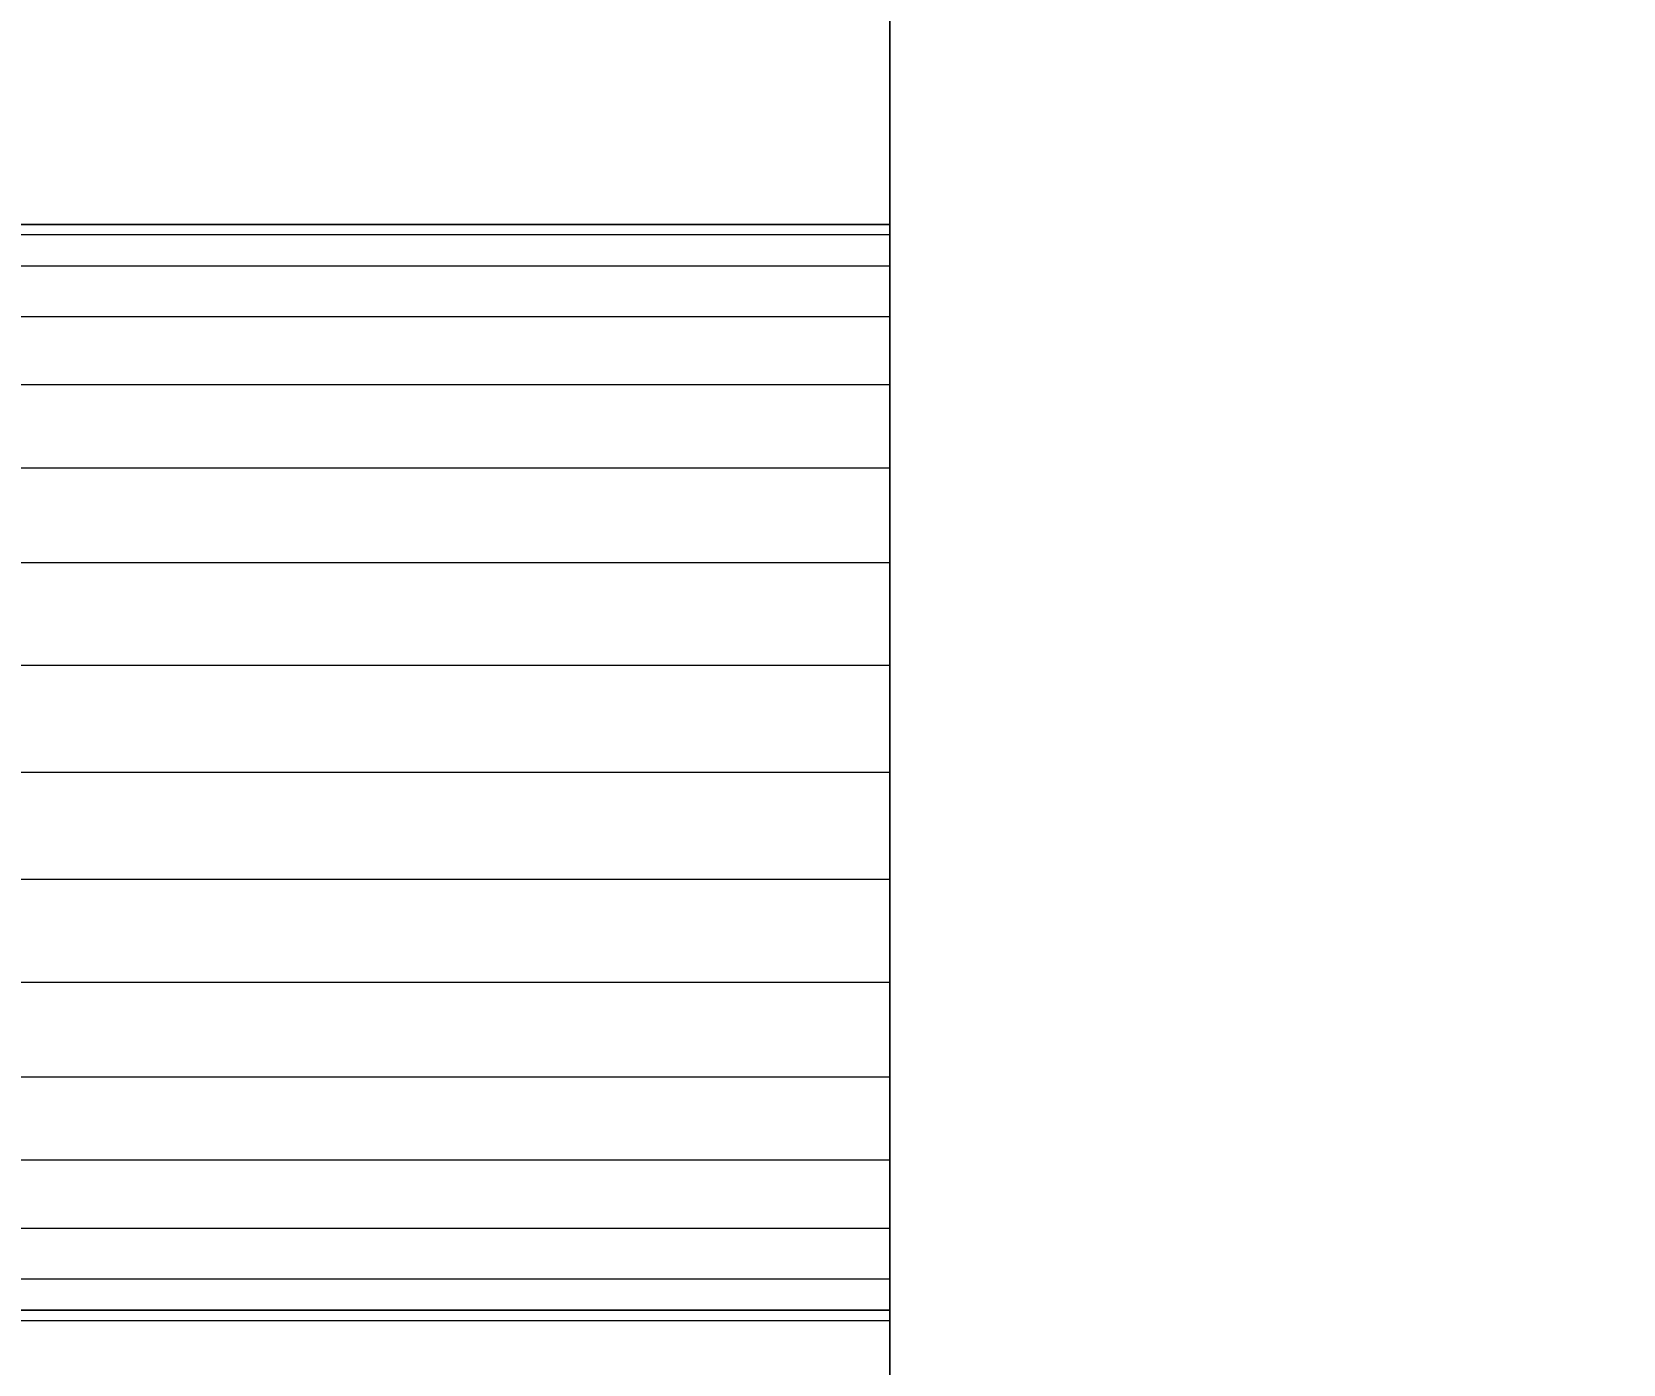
# Model space of a CAD drawing. Header units: millimetres. Extents: x -22443 to 8019, y 3751 to 17584.
# Drawn here: x -19267.6 to -19210.1, y 11525.7 to 11573.8 of the extents above; entities that cross this region are included whole.
import ezdxf

# ---------------------------------------------------------------- set-up
doc = ezdxf.new("R2010")
doc.units = ezdxf.units.MM
for name, color, linetype, lineweight in [('A-ANNO-DIMS', 211, 'Continuous', 9), ('A-ANNO-DIMS-50', 211, 'Continuous', 9), ('A-GENM', 13, 'Continuous', 18)]:
    doc.layers.add(name, color=color, linetype=linetype, lineweight=lineweight)
doc.styles.add('Arial', font='arial.ttf', dxfattribs={"height": 125})
doc.dimstyles.new('Diagonal_-_2_5mm_Arial', dxfattribs={"dimscale": 304.8, "dimtxt": 127.532425, "dimasz": 0.492126, "dimexe": 0.393701, "dimexo": 0.246063, "dimgap": 0.287073, "dimtad": 1, "dimdec": 0, "dimzin": 0, "dimdsep": 46, "dimtxsty": 'Arial', "dimblk1": 'OBLIQUE', "dimblk2": 'OBLIQUE', "dimsah": 1, "dimcen": 0.09, "dimdle": 0.393701, "dimazin": 0, "dimtfac": 1, "dimtdec": 4, "dimtix": 1, "dimtmove": 0, "dimatfit": 3, "dimfxl": 1, "dimtvp": 1, "dimtolj": 1, "dimtzin": 0, "dimarcsym": 2})

# ---------------------------------------------------------------- blocks, each defined once
blk = doc.blocks.new('Nevera de autoservicio single - Nevera de autoservicio single-466915-Level 1')
at = {"layer": 'A-GENM'}
for p, q in [((454.753, 1307.979), (454.753, -1108.896)), ((454.753, -1108.896), (454.753, 1307.979)), ((454.753, -1108.896), (454.753, 1307.979)), ((454.753, -1108.896), (454.753, 1307.979)), ((454.753, -1028.381), (454.753, 977.961)), ((454.753, -616.823), (454.753, -565.379)), ((454.753, -597.038), (255.92, -597.038)), ((454.753, -597.038), (255.92, -597.038)), ((454.753, -597.038), (255.92, -597.038)), ((454.753, -597.038), (255.92, -597.038)), ((454.753, -597.038), (255.92, -597.038)), ((454.753, -597.038), (255.92, -597.038)), ((454.753, -597.038), (255.92, -597.038)), ((454.753, -597.038), (255.92, -597.038)), ((454.753, -597.038), (255.92, -597.038)), ((454.753, -597.038), (255.92, -597.038)), ((454.753, -597.038), (255.92, -597.038)), ((255.92, -597.038), (454.753, -597.038)), ((454.753, -597.386), (454.753, -597.038)), ((454.753, -597.038), (454.753, -597.417)), ((454.753, -597.417), (454.753, -597.038)), ((454.753, -597.038), (454.753, -597.417)), ((454.753, -597.417), (454.753, -597.038)), ((454.753, -597.038), (454.753, -597.417)), ((454.753, -597.417), (454.753, -597.038)), ((454.753, -597.038), (454.753, -597.417)), ((454.753, -597.417), (454.753, -597.038)), ((454.753, -597.038), (454.753, -597.227)), ((454.753, -597.417), (454.753, -597.038)), ((454.753, -597.227), (454.753, -597.038)), ((454.753, -597.417), (454.753, -597.038)), ((454.753, -597.038), (454.753, -597.386)), ((454.753, -597.227), (454.753, -597.038)), ((454.753, -597.227), (454.753, -597.038)), ((454.753, -597.417), (454.753, -597.038)), ((454.753, -597.417), (454.753, -597.038)), ((454.753, -597.417), (454.753, -597.038)), ((454.753, -597.417), (454.753, -597.038)), ((454.753, -597.038), (454.753, -597.417)), ((454.753, -597.038), (454.753, -597.417)), ((454.753, -597.417), (454.753, -597.038)), ((454.753, -597.038), (454.753, -597.417)), ((454.753, -597.227), (454.753, -597.417)), ((454.753, -597.227), (454.753, -597.417)), ((454.753, -597.417), (454.753, -597.227)), ((454.753, -597.417), (454.753, -597.227)), ((454.753, -597.417), (255.92, -597.417)), ((454.753, -597.417), (255.92, -597.417)), ((454.753, -597.417), (255.92, -597.417)), ((454.753, -597.417), (255.92, -597.417)), ((454.753, -597.417), (255.92, -597.417)), ((454.753, -597.417), (255.92, -597.417)), ((454.753, -597.417), (255.92, -597.417)), ((454.753, -597.417), (255.92, -597.417)), ((454.753, -597.417), (255.92, -597.417)), ((454.753, -597.417), (255.92, -597.417)), ((454.753, -597.417), (255.92, -597.417)), ((454.753, -597.417), (255.92, -597.417)), ((454.753, -597.417), (255.92, -597.417)), ((454.753, -597.417), (255.92, -597.417)), ((454.753, -597.417), (255.92, -597.417)), ((454.753, -597.417), (255.92, -597.417)), ((454.753, -597.417), (255.92, -597.417)), ((454.753, -597.417), (255.92, -597.417)), ((454.753, -597.417), (255.92, -597.417)), ((454.753, -597.417), (255.92, -597.417)), ((454.753, -597.417), (255.92, -597.417)), ((454.753, -597.417), (255.92, -597.417)), ((454.753, -597.417), (255.92, -597.417)), ((454.753, -597.417), (255.92, -597.417)), ((454.753, -597.417), (454.753, -597.386)), ((454.753, -597.386), (454.753, -597.417)), ((454.753, -598.543), (454.753, -597.417)), ((454.753, -597.417), (454.753, -598.543)), ((454.753, -598.543), (454.753, -597.417)), ((454.753, -597.417), (454.753, -598.543)), ((454.753, -598.543), (454.753, -597.417)), ((454.753, -597.417), (454.753, -598.543)), ((454.753, -598.543), (454.753, -597.417)), ((454.753, -597.417), (454.753, -598.543)), ((454.753, -598.543), (454.753, -597.417)), ((454.753, -597.417), (454.753, -598.543)), ((454.753, -598.543), (454.753, -597.417)), ((454.753, -597.417), (454.753, -598.543)), ((454.753, -598.543), (454.753, -597.417)), ((454.753, -598.543), (454.753, -597.417)), ((454.753, -598.543), (454.753, -597.417)), ((454.753, -598.543), (454.753, -597.417)), ((454.753, -598.543), (454.753, -597.417)), ((454.753, -598.543), (454.753, -597.417)), ((454.753, -598.543), (454.753, -597.417)), ((454.753, -598.543), (454.753, -597.417)), ((454.753, -598.543), (454.753, -597.417)), ((454.753, -598.543), (454.753, -597.417)), ((454.753, -598.543), (454.753, -597.417)), ((454.753, -598.543), (454.753, -597.417)), ((454.753, -598.543), (255.92, -598.543)), ((454.753, -598.543), (255.92, -598.543)), ((454.753, -598.543), (255.92, -598.543)), ((454.753, -598.543), (255.92, -598.543)), ((454.753, -598.543), (255.92, -598.543)), ((454.753, -598.543), (255.92, -598.543)), ((454.753, -598.543), (255.92, -598.543)), ((454.753, -598.543), (255.92, -598.543)), ((454.753, -598.543), (255.92, -598.543)), ((454.753, -598.543), (255.92, -598.543)), ((454.753, -598.543), (255.92, -598.543)), ((454.753, -598.543), (255.92, -598.543)), ((454.753, -598.543), (255.92, -598.543)), ((454.753, -598.543), (255.92, -598.543)), ((454.753, -598.543), (255.92, -598.543)), ((454.753, -598.543), (255.92, -598.543)), ((454.753, -598.543), (255.92, -598.543)), ((454.753, -598.543), (255.92, -598.543)), ((454.753, -598.543), (255.92, -598.543)), ((454.753, -598.543), (255.92, -598.543)), ((454.753, -598.543), (255.92, -598.543)), ((454.753, -598.543), (255.92, -598.543)), ((454.753, -598.543), (255.92, -598.543)), ((454.753, -598.543), (255.92, -598.543)), ((454.753, -600.372), (454.753, -598.543)), ((454.753, -598.543), (454.753, -600.372)), ((454.753, -600.372), (454.753, -598.543)), ((454.753, -598.543), (454.753, -600.372)), ((454.753, -600.372), (454.753, -598.543)), ((454.753, -598.543), (454.753, -600.372)), ((454.753, -600.372), (454.753, -598.543)), ((454.753, -598.543), (454.753, -600.372)), ((454.753, -600.372), (454.753, -598.543)), ((454.753, -598.543), (454.753, -600.372)), ((454.753, -600.372), (454.753, -598.543)), ((454.753, -598.543), (454.753, -600.372)), ((454.753, -600.372), (454.753, -598.543)), ((454.753, -600.372), (454.753, -598.543)), ((454.753, -600.372), (454.753, -598.543)), ((454.753, -600.372), (454.753, -598.543)), ((454.753, -600.372), (454.753, -598.543)), ((454.753, -600.372), (454.753, -598.543)), ((454.753, -600.372), (454.753, -598.543)), ((454.753, -600.372), (454.753, -598.543)), ((454.753, -600.372), (454.753, -598.543)), ((454.753, -600.372), (454.753, -598.543)), ((454.753, -600.372), (454.753, -598.543)), ((454.753, -600.372), (454.753, -598.543)), ((454.753, -600.372), (255.92, -600.372)), ((454.753, -600.372), (255.92, -600.372)), ((454.753, -600.372), (255.92, -600.372)), ((454.753, -600.372), (255.92, -600.372)), ((454.753, -600.372), (255.92, -600.372)), ((454.753, -600.372), (255.92, -600.372)), ((454.753, -600.372), (255.92, -600.372)), ((454.753, -600.372), (255.92, -600.372)), ((454.753, -600.372), (255.92, -600.372)), ((454.753, -600.372), (255.92, -600.372)), ((454.753, -600.372), (255.92, -600.372)), ((454.753, -600.372), (255.92, -600.372)), ((454.753, -600.372), (255.92, -600.372)), ((454.753, -600.372), (255.92, -600.372)), ((454.753, -600.372), (255.92, -600.372)), ((454.753, -600.372), (255.92, -600.372)), ((454.753, -600.372), (255.92, -600.372)), ((454.753, -600.372), (255.92, -600.372)), ((454.753, -600.372), (255.92, -600.372)), ((454.753, -600.372), (255.92, -600.372)), ((454.753, -600.372), (255.92, -600.372)), ((454.753, -600.372), (255.92, -600.372)), ((454.753, -600.372), (255.92, -600.372)), ((454.753, -600.372), (255.92, -600.372)), ((454.753, -602.832), (454.753, -600.372)), ((454.753, -600.372), (454.753, -602.832)), ((454.753, -602.832), (454.753, -600.372)), ((454.753, -600.372), (454.753, -602.832)), ((454.753, -602.832), (454.753, -600.372)), ((454.753, -600.372), (454.753, -602.832)), ((454.753, -602.832), (454.753, -600.372)), ((454.753, -600.372), (454.753, -602.832)), ((454.753, -602.832), (454.753, -600.372)), ((454.753, -600.372), (454.753, -602.832)), ((454.753, -602.832), (454.753, -600.372)), ((454.753, -600.372), (454.753, -602.832)), ((454.753, -602.832), (454.753, -600.372)), ((454.753, -602.832), (454.753, -600.372)), ((454.753, -602.832), (454.753, -600.372)), ((454.753, -602.832), (454.753, -600.372)), ((454.753, -602.832), (454.753, -600.372)), ((454.753, -602.832), (454.753, -600.372)), ((454.753, -602.832), (454.753, -600.372)), ((454.753, -602.832), (454.753, -600.372)), ((454.753, -602.832), (454.753, -600.372)), ((454.753, -602.832), (454.753, -600.372)), ((454.753, -602.832), (454.753, -600.372)), ((454.753, -602.832), (454.753, -600.372)), ((454.753, -602.832), (255.92, -602.832)), ((454.753, -602.832), (255.92, -602.832)), ((454.753, -602.832), (255.92, -602.832)), ((454.753, -602.832), (255.92, -602.832)), ((454.753, -602.832), (255.92, -602.832)), ((454.753, -602.832), (255.92, -602.832)), ((454.753, -602.832), (255.92, -602.832)), ((454.753, -602.832), (255.92, -602.832)), ((454.753, -602.832), (255.92, -602.832)), ((454.753, -602.832), (255.92, -602.832)), ((454.753, -602.832), (255.92, -602.832)), ((454.753, -602.832), (255.92, -602.832)), ((454.753, -602.832), (255.92, -602.832)), ((454.753, -602.832), (255.92, -602.832)), ((454.753, -602.832), (255.92, -602.832)), ((454.753, -602.832), (255.92, -602.832)), ((454.753, -602.832), (255.92, -602.832)), ((454.753, -602.832), (255.92, -602.832)), ((454.753, -602.832), (255.92, -602.832)), ((454.753, -602.832), (255.92, -602.832)), ((454.753, -602.832), (255.92, -602.832)), ((454.753, -602.832), (255.92, -602.832)), ((454.753, -602.832), (255.92, -602.832)), ((454.753, -602.832), (255.92, -602.832)), ((454.753, -605.83), (454.753, -602.832)), ((454.753, -602.832), (454.753, -605.83)), ((454.753, -605.83), (454.753, -602.832)), ((454.753, -602.832), (454.753, -605.83)), ((454.753, -605.83), (454.753, -602.832)), ((454.753, -602.832), (454.753, -605.83)), ((454.753, -605.83), (454.753, -602.832)), ((454.753, -602.832), (454.753, -605.83)), ((454.753, -605.83), (454.753, -602.832)), ((454.753, -602.832), (454.753, -605.83)), ((454.753, -605.83), (454.753, -602.832)), ((454.753, -602.832), (454.753, -605.83)), ((454.753, -605.83), (454.753, -602.832)), ((454.753, -605.83), (454.753, -602.832)), ((454.753, -605.83), (454.753, -602.832)), ((454.753, -605.83), (454.753, -602.832)), ((454.753, -605.83), (454.753, -602.832)), ((454.753, -605.83), (454.753, -602.832)), ((454.753, -605.83), (454.753, -602.832)), ((454.753, -605.83), (454.753, -602.832)), ((454.753, -605.83), (454.753, -602.832)), ((454.753, -605.83), (454.753, -602.832)), ((454.753, -605.83), (454.753, -602.832)), ((454.753, -605.83), (454.753, -602.832)), ((454.753, -605.83), (255.92, -605.83)), ((454.753, -605.83), (255.92, -605.83)), ((454.753, -605.83), (255.92, -605.83)), ((454.753, -605.83), (255.92, -605.83)), ((454.753, -605.83), (255.92, -605.83)), ((454.753, -605.83), (255.92, -605.83)), ((454.753, -605.83), (255.92, -605.83)), ((454.753, -605.83), (255.92, -605.83)), ((454.753, -605.83), (255.92, -605.83)), ((454.753, -605.83), (255.92, -605.83)), ((454.753, -605.83), (255.92, -605.83)), ((454.753, -605.83), (255.92, -605.83)), ((454.753, -605.83), (255.92, -605.83)), ((454.753, -605.83), (255.92, -605.83)), ((454.753, -605.83), (255.92, -605.83)), ((454.753, -605.83), (255.92, -605.83)), ((454.753, -605.83), (255.92, -605.83)), ((454.753, -605.83), (255.92, -605.83)), ((454.753, -605.83), (255.92, -605.83)), ((454.753, -605.83), (255.92, -605.83)), ((454.753, -605.83), (255.92, -605.83)), ((454.753, -605.83), (255.92, -605.83)), ((454.753, -605.83), (255.92, -605.83)), ((454.753, -605.83), (255.92, -605.83)), ((454.753, -609.252), (454.753, -605.83)), ((454.753, -605.83), (454.753, -609.252)), ((454.753, -609.252), (454.753, -605.83)), ((454.753, -605.83), (454.753, -609.252)), ((454.753, -609.252), (454.753, -605.83)), ((454.753, -605.83), (454.753, -609.252)), ((454.753, -609.252), (454.753, -605.83)), ((454.753, -605.83), (454.753, -609.252)), ((454.753, -609.252), (454.753, -605.83)), ((454.753, -605.83), (454.753, -609.252)), ((454.753, -609.252), (454.753, -605.83)), ((454.753, -605.83), (454.753, -609.252)), ((454.753, -609.252), (454.753, -605.83)), ((454.753, -609.252), (454.753, -605.83)), ((454.753, -609.252), (454.753, -605.83)), ((454.753, -609.252), (454.753, -605.83)), ((454.753, -609.252), (454.753, -605.83)), ((454.753, -609.252), (454.753, -605.83)), ((454.753, -609.252), (454.753, -605.83)), ((454.753, -609.252), (454.753, -605.83)), ((454.753, -609.252), (454.753, -605.83)), ((454.753, -609.252), (454.753, -605.83)), ((454.753, -609.252), (454.753, -605.83)), ((454.753, -609.252), (454.753, -605.83)), ((454.753, -609.252), (255.92, -609.252)), ((454.753, -609.252), (255.92, -609.252)), ((454.753, -609.252), (255.92, -609.252)), ((454.753, -609.252), (255.92, -609.252)), ((454.753, -609.252), (255.92, -609.252)), ((454.753, -609.252), (255.92, -609.252)), ((454.753, -609.252), (255.92, -609.252)), ((454.753, -609.252), (255.92, -609.252)), ((454.753, -609.252), (255.92, -609.252)), ((454.753, -609.252), (255.92, -609.252)), ((454.753, -609.252), (255.92, -609.252)), ((454.753, -609.252), (255.92, -609.252)), ((454.753, -609.252), (255.92, -609.252)), ((454.753, -609.252), (255.92, -609.252)), ((454.753, -609.252), (255.92, -609.252)), ((454.753, -609.252), (255.92, -609.252)), ((454.753, -609.252), (255.92, -609.252)), ((454.753, -609.252), (255.92, -609.252)), ((454.753, -609.252), (255.92, -609.252)), ((454.753, -609.252), (255.92, -609.252)), ((454.753, -609.252), (255.92, -609.252)), ((454.753, -609.252), (255.92, -609.252)), ((454.753, -609.252), (255.92, -609.252)), ((454.753, -609.252), (255.92, -609.252)), ((454.753, -612.964), (454.753, -609.252)), ((454.753, -609.252), (454.753, -612.964)), ((454.753, -612.964), (454.753, -609.252)), ((454.753, -609.252), (454.753, -612.964)), ((454.753, -612.964), (454.753, -609.252)), ((454.753, -609.252), (454.753, -612.964)), ((454.753, -612.964), (454.753, -609.252)), ((454.753, -609.252), (454.753, -612.964)), ((454.753, -612.964), (454.753, -609.252)), ((454.753, -609.252), (454.753, -612.964)), ((454.753, -612.964), (454.753, -609.252)), ((454.753, -609.252), (454.753, -612.964)), ((454.753, -612.964), (454.753, -609.252)), ((454.753, -612.964), (454.753, -609.252)), ((454.753, -612.964), (454.753, -609.252)), ((454.753, -612.964), (454.753, -609.252)), ((454.753, -612.964), (454.753, -609.252)), ((454.753, -612.964), (454.753, -609.252)), ((454.753, -612.964), (454.753, -609.252)), ((454.753, -612.964), (454.753, -609.252)), ((454.753, -612.964), (454.753, -609.252)), ((454.753, -612.964), (454.753, -609.252)), ((454.753, -612.964), (454.753, -609.252)), ((454.753, -612.964), (454.753, -609.252)), ((454.753, -612.964), (255.92, -612.964)), ((454.753, -612.964), (255.92, -612.964)), ((454.753, -612.964), (255.92, -612.964)), ((454.753, -612.964), (255.92, -612.964)), ((454.753, -612.964), (255.92, -612.964)), ((454.753, -612.964), (255.92, -612.964)), ((454.753, -612.964), (255.92, -612.964)), ((454.753, -612.964), (255.92, -612.964)), ((454.753, -612.964), (255.92, -612.964)), ((454.753, -612.964), (255.92, -612.964)), ((454.753, -612.964), (255.92, -612.964)), ((454.753, -612.964), (255.92, -612.964)), ((454.753, -612.964), (255.92, -612.964)), ((454.753, -612.964), (255.92, -612.964)), ((454.753, -612.964), (255.92, -612.964)), ((454.753, -612.964), (255.92, -612.964)), ((454.753, -612.964), (255.92, -612.964)), ((454.753, -612.964), (255.92, -612.964)), ((454.753, -612.964), (255.92, -612.964)), ((454.753, -612.964), (255.92, -612.964)), ((454.753, -612.964), (255.92, -612.964)), ((454.753, -612.964), (255.92, -612.964)), ((454.753, -612.964), (255.92, -612.964)), ((454.753, -612.964), (255.92, -612.964)), ((454.753, -616.823), (454.753, -612.964)), ((454.753, -612.964), (454.753, -616.823)), ((454.753, -616.823), (454.753, -612.964)), ((454.753, -612.964), (454.753, -616.823)), ((454.753, -616.823), (454.753, -612.964)), ((454.753, -612.964), (454.753, -616.823)), ((454.753, -616.823), (454.753, -612.964)), ((454.753, -612.964), (454.753, -616.823)), ((454.753, -616.823), (454.753, -612.964)), ((454.753, -612.964), (454.753, -616.823)), ((454.753, -616.823), (454.753, -612.964)), ((454.753, -612.964), (454.753, -616.823)), ((454.753, -616.823), (454.753, -612.964)), ((454.753, -616.823), (454.753, -612.964)), ((454.753, -616.823), (454.753, -612.964)), ((454.753, -616.823), (454.753, -612.964)), ((454.753, -616.823), (454.753, -612.964)), ((454.753, -616.823), (454.753, -612.964)), ((454.753, -616.823), (454.753, -612.964)), ((454.753, -616.823), (454.753, -612.964)), ((454.753, -616.823), (454.753, -612.964)), ((454.753, -616.823), (454.753, -612.964)), ((454.753, -616.823), (454.753, -612.964)), ((454.753, -616.823), (454.753, -612.964)), ((454.753, -616.823), (255.92, -616.823)), ((454.753, -616.823), (255.92, -616.823)), ((454.753, -616.823), (255.92, -616.823)), ((454.753, -616.823), (255.92, -616.823)), ((454.753, -616.823), (255.92, -616.823)), ((454.753, -616.823), (255.92, -616.823)), ((454.753, -616.823), (255.92, -616.823)), ((454.753, -616.823), (255.92, -616.823)), ((454.753, -616.823), (255.92, -616.823)), ((454.753, -616.823), (255.92, -616.823)), ((454.753, -616.823), (255.92, -616.823)), ((454.753, -616.823), (255.92, -616.823)), ((454.753, -616.823), (255.92, -616.823)), ((454.753, -616.823), (255.92, -616.823)), ((454.753, -616.823), (255.92, -616.823)), ((454.753, -616.823), (255.92, -616.823)), ((454.753, -616.823), (255.92, -616.823)), ((454.753, -616.823), (255.92, -616.823)), ((454.753, -616.823), (255.92, -616.823)), ((454.753, -616.823), (255.92, -616.823)), ((454.753, -616.823), (255.92, -616.823)), ((454.753, -616.823), (255.92, -616.823)), ((454.753, -616.823), (255.92, -616.823)), ((454.753, -616.823), (255.92, -616.823)), ((454.753, -620.684), (454.753, -616.823)), ((454.753, -616.823), (454.753, -620.684)), ((454.753, -620.684), (454.753, -616.823)), ((454.753, -616.823), (454.753, -620.684)), ((454.753, -620.684), (454.753, -616.823)), ((454.753, -616.823), (454.753, -620.684)), ((454.753, -620.684), (454.753, -616.823)), ((454.753, -616.823), (454.753, -620.684)), ((454.753, -620.684), (454.753, -616.823)), ((454.753, -616.823), (454.753, -620.684)), ((454.753, -620.684), (454.753, -616.823)), ((454.753, -616.823), (454.753, -620.684)), ((454.753, -616.823), (454.753, -668.268)), ((454.753, -616.823), (454.753, -620.684)), ((454.753, -616.823), (454.753, -620.684)), ((454.753, -616.823), (454.753, -620.684)), ((454.753, -616.823), (454.753, -620.684)), ((454.753, -616.823), (454.753, -620.684)), ((454.753, -616.823), (454.753, -620.684)), ((454.753, -620.684), (454.753, -616.823)), ((454.753, -620.684), (454.753, -616.823)), ((454.753, -616.823), (454.753, -620.684)), ((454.753, -616.823), (454.753, -620.684)), ((454.753, -616.823), (454.753, -620.684)), ((454.753, -620.684), (454.753, -616.823)), ((454.753, -620.684), (255.92, -620.684)), ((454.753, -620.684), (255.92, -620.684)), ((454.753, -620.684), (255.92, -620.684)), ((454.753, -620.684), (255.92, -620.684)), ((454.753, -620.684), (255.92, -620.684)), ((454.753, -620.684), (255.92, -620.684)), ((454.753, -620.684), (255.92, -620.684)), ((454.753, -620.684), (255.92, -620.684)), ((454.753, -620.684), (255.92, -620.684)), ((454.753, -620.684), (255.92, -620.684)), ((454.753, -620.684), (255.92, -620.684)), ((454.753, -620.684), (255.92, -620.684)), ((454.753, -620.684), (255.92, -620.684)), ((454.753, -620.684), (255.92, -620.684)), ((454.753, -620.684), (255.92, -620.684)), ((454.753, -620.684), (255.92, -620.684)), ((454.753, -620.684), (255.92, -620.684)), ((454.753, -620.684), (255.92, -620.684)), ((454.753, -620.684), (255.92, -620.684)), ((454.753, -620.684), (255.92, -620.684)), ((454.753, -620.684), (255.92, -620.684)), ((454.753, -620.684), (255.92, -620.684)), ((454.753, -620.684), (255.92, -620.684)), ((454.753, -620.684), (255.92, -620.684)), ((454.753, -624.396), (454.753, -620.684)), ((454.753, -620.684), (454.753, -624.396)), ((454.753, -624.396), (454.753, -620.684)), ((454.753, -620.684), (454.753, -624.396)), ((454.753, -624.396), (454.753, -620.684)), ((454.753, -620.684), (454.753, -624.396)), ((454.753, -624.396), (454.753, -620.684)), ((454.753, -620.684), (454.753, -624.396)), ((454.753, -624.396), (454.753, -620.684)), ((454.753, -620.684), (454.753, -624.396)), ((454.753, -624.396), (454.753, -620.684)), ((454.753, -620.684), (454.753, -624.396)), ((454.753, -620.684), (454.753, -624.396)), ((454.753, -620.684), (454.753, -624.396)), ((454.753, -620.684), (454.753, -624.396)), ((454.753, -620.684), (454.753, -624.396)), ((454.753, -620.684), (454.753, -624.396)), ((454.753, -620.684), (454.753, -624.396)), ((454.753, -620.684), (454.753, -624.396)), ((454.753, -620.684), (454.753, -624.396)), ((454.753, -620.684), (454.753, -624.396)), ((454.753, -620.684), (454.753, -624.396)), ((454.753, -624.396), (454.753, -620.684)), ((454.753, -620.684), (454.753, -624.396)), ((454.753, -624.396), (255.92, -624.396)), ((454.753, -624.396), (255.92, -624.396)), ((454.753, -624.396), (255.92, -624.396)), ((454.753, -624.396), (255.92, -624.396)), ((454.753, -624.396), (255.92, -624.396)), ((454.753, -624.396), (255.92, -624.396)), ((454.753, -624.396), (255.92, -624.396)), ((454.753, -624.396), (255.92, -624.396)), ((454.753, -624.396), (255.92, -624.396)), ((454.753, -624.396), (255.92, -624.396)), ((454.753, -624.396), (255.92, -624.396)), ((454.753, -624.396), (255.92, -624.396)), ((454.753, -624.396), (255.92, -624.396)), ((454.753, -624.396), (255.92, -624.396)), ((454.753, -624.396), (255.92, -624.396)), ((454.753, -624.396), (255.92, -624.396)), ((454.753, -624.396), (255.92, -624.396)), ((454.753, -624.396), (255.92, -624.396)), ((454.753, -624.396), (255.92, -624.396)), ((454.753, -624.396), (255.92, -624.396)), ((454.753, -624.396), (255.92, -624.396)), ((454.753, -624.396), (255.92, -624.396)), ((454.753, -624.396), (255.92, -624.396)), ((454.753, -624.396), (255.92, -624.396)), ((454.753, -627.816), (454.753, -624.396)), ((454.753, -624.396), (454.753, -627.816)), ((454.753, -627.816), (454.753, -624.396)), ((454.753, -624.396), (454.753, -627.816)), ((454.753, -627.816), (454.753, -624.396)), ((454.753, -624.396), (454.753, -627.816)), ((454.753, -627.816), (454.753, -624.396)), ((454.753, -624.396), (454.753, -627.816)), ((454.753, -627.816), (454.753, -624.396)), ((454.753, -624.396), (454.753, -627.816)), ((454.753, -627.816), (454.753, -624.396)), ((454.753, -624.396), (454.753, -627.816)), ((454.753, -624.396), (454.753, -627.816)), ((454.753, -624.396), (454.753, -627.816)), ((454.753, -624.396), (454.753, -627.816)), ((454.753, -624.396), (454.753, -627.816)), ((454.753, -624.396), (454.753, -627.816)), ((454.753, -624.396), (454.753, -627.816)), ((454.753, -624.396), (454.753, -627.816)), ((454.753, -624.396), (454.753, -627.816)), ((454.753, -624.396), (454.753, -627.816)), ((454.753, -624.396), (454.753, -627.816)), ((454.753, -627.816), (454.753, -624.396)), ((454.753, -624.396), (454.753, -627.816)), ((454.753, -627.816), (255.92, -627.816)), ((454.753, -627.816), (255.92, -627.816)), ((454.753, -627.816), (255.92, -627.816)), ((454.753, -627.816), (255.92, -627.816)), ((454.753, -627.816), (255.92, -627.816)), ((454.753, -627.816), (255.92, -627.816)), ((454.753, -627.816), (255.92, -627.816)), ((454.753, -627.816), (255.92, -627.816)), ((454.753, -627.816), (255.92, -627.816)), ((454.753, -627.816), (255.92, -627.816)), ((454.753, -627.816), (255.92, -627.816)), ((454.753, -627.816), (255.92, -627.816)), ((454.753, -627.816), (255.92, -627.816)), ((454.753, -627.816), (255.92, -627.816)), ((454.753, -627.816), (255.92, -627.816)), ((454.753, -627.816), (255.92, -627.816)), ((454.753, -627.816), (255.92, -627.816)), ((454.753, -627.816), (255.92, -627.816)), ((454.753, -627.816), (255.92, -627.816)), ((454.753, -627.816), (255.92, -627.816)), ((454.753, -627.816), (255.92, -627.816)), ((454.753, -627.816), (255.92, -627.816)), ((454.753, -627.816), (255.92, -627.816)), ((454.753, -627.816), (255.92, -627.816)), ((454.753, -630.815), (454.753, -627.816)), ((454.753, -627.816), (454.753, -630.815)), ((454.753, -630.815), (454.753, -627.816)), ((454.753, -627.816), (454.753, -630.815)), ((454.753, -630.815), (454.753, -627.816)), ((454.753, -627.816), (454.753, -630.815)), ((454.753, -630.815), (454.753, -627.816)), ((454.753, -627.816), (454.753, -630.815)), ((454.753, -630.815), (454.753, -627.816)), ((454.753, -627.816), (454.753, -630.815)), ((454.753, -630.815), (454.753, -627.816)), ((454.753, -627.816), (454.753, -630.815)), ((454.753, -627.816), (454.753, -630.815)), ((454.753, -627.816), (454.753, -630.815)), ((454.753, -627.816), (454.753, -630.815)), ((454.753, -627.816), (454.753, -630.815)), ((454.753, -627.816), (454.753, -630.815)), ((454.753, -627.816), (454.753, -630.815)), ((454.753, -627.816), (454.753, -630.815)), ((454.753, -627.816), (454.753, -630.815)), ((454.753, -627.816), (454.753, -630.815)), ((454.753, -627.816), (454.753, -630.815)), ((454.753, -630.815), (454.753, -627.816)), ((454.753, -627.816), (454.753, -630.815)), ((454.753, -630.815), (255.92, -630.815)), ((454.753, -630.815), (255.92, -630.815)), ((454.753, -630.815), (255.92, -630.815)), ((454.753, -630.815), (255.92, -630.815)), ((454.753, -630.815), (255.92, -630.815)), ((454.753, -630.815), (255.92, -630.815)), ((454.753, -630.815), (255.92, -630.815)), ((454.753, -630.815), (255.92, -630.815)), ((454.753, -630.815), (255.92, -630.815)), ((454.753, -630.815), (255.92, -630.815)), ((454.753, -630.815), (255.92, -630.815)), ((454.753, -630.815), (255.92, -630.815)), ((454.753, -630.815), (255.92, -630.815)), ((454.753, -630.815), (255.92, -630.815)), ((454.753, -630.815), (255.92, -630.815)), ((454.753, -630.815), (255.92, -630.815)), ((454.753, -630.815), (255.92, -630.815)), ((454.753, -630.815), (255.92, -630.815)), ((454.753, -630.815), (255.92, -630.815)), ((454.753, -630.815), (255.92, -630.815)), ((454.753, -630.815), (255.92, -630.815)), ((454.753, -630.815), (255.92, -630.815)), ((454.753, -630.815), (255.92, -630.815)), ((454.753, -630.815), (255.92, -630.815)), ((454.753, -633.275), (454.753, -630.815)), ((454.753, -630.815), (454.753, -633.275)), ((454.753, -633.275), (454.753, -630.815)), ((454.753, -630.815), (454.753, -633.275)), ((454.753, -633.275), (454.753, -630.815)), ((454.753, -630.815), (454.753, -633.275)), ((454.753, -633.275), (454.753, -630.815)), ((454.753, -630.815), (454.753, -633.275)), ((454.753, -633.275), (454.753, -630.815)), ((454.753, -630.815), (454.753, -633.275)), ((454.753, -633.275), (454.753, -630.815)), ((454.753, -630.815), (454.753, -633.275)), ((454.753, -630.815), (454.753, -633.275)), ((454.753, -630.815), (454.753, -633.275)), ((454.753, -630.815), (454.753, -633.275)), ((454.753, -630.815), (454.753, -633.275)), ((454.753, -630.815), (454.753, -633.275)), ((454.753, -630.815), (454.753, -633.275)), ((454.753, -630.815), (454.753, -633.275)), ((454.753, -630.815), (454.753, -633.275)), ((454.753, -630.815), (454.753, -633.275)), ((454.753, -630.815), (454.753, -633.275)), ((454.753, -630.815), (454.753, -633.275)), ((454.753, -630.815), (454.753, -633.275)), ((454.753, -633.275), (255.92, -633.275)), ((454.753, -633.275), (255.92, -633.275)), ((454.753, -633.275), (255.92, -633.275)), ((454.753, -633.275), (255.92, -633.275)), ((454.753, -633.275), (255.92, -633.275)), ((454.753, -633.275), (255.92, -633.275)), ((454.753, -633.275), (255.92, -633.275)), ((454.753, -633.275), (255.92, -633.275)), ((454.753, -633.275), (255.92, -633.275)), ((454.753, -633.275), (255.92, -633.275)), ((454.753, -633.275), (255.92, -633.275)), ((454.753, -633.275), (255.92, -633.275)), ((454.753, -633.275), (255.92, -633.275)), ((454.753, -633.275), (255.92, -633.275)), ((454.753, -633.275), (255.92, -633.275)), ((454.753, -633.275), (255.92, -633.275)), ((454.753, -633.275), (255.92, -633.275)), ((454.753, -633.275), (255.92, -633.275)), ((454.753, -633.275), (255.92, -633.275)), ((454.753, -633.275), (255.92, -633.275)), ((454.753, -633.275), (255.92, -633.275)), ((454.753, -633.275), (255.92, -633.275)), ((454.753, -633.275), (255.92, -633.275)), ((454.753, -633.275), (255.92, -633.275)), ((454.753, -635.103), (454.753, -633.275)), ((454.753, -633.275), (454.753, -635.103)), ((454.753, -635.103), (454.753, -633.275)), ((454.753, -633.275), (454.753, -635.103)), ((454.753, -635.103), (454.753, -633.275)), ((454.753, -633.275), (454.753, -635.103)), ((454.753, -635.103), (454.753, -633.275)), ((454.753, -633.275), (454.753, -635.103)), ((454.753, -635.103), (454.753, -633.275)), ((454.753, -633.275), (454.753, -635.103)), ((454.753, -635.103), (454.753, -633.275)), ((454.753, -633.275), (454.753, -635.103)), ((454.753, -633.275), (454.753, -635.103)), ((454.753, -633.275), (454.753, -635.103)), ((454.753, -633.275), (454.753, -635.103)), ((454.753, -633.275), (454.753, -635.103)), ((454.753, -633.275), (454.753, -635.103)), ((454.753, -633.275), (454.753, -635.103)), ((454.753, -633.275), (454.753, -635.103)), ((454.753, -633.275), (454.753, -635.103)), ((454.753, -633.275), (454.753, -635.103)), ((454.753, -633.275), (454.753, -635.103)), ((454.753, -633.275), (454.753, -635.103)), ((454.753, -633.275), (454.753, -635.103)), ((454.753, -635.103), (255.92, -635.103)), ((454.753, -635.103), (255.92, -635.103)), ((454.753, -635.103), (255.92, -635.103)), ((454.753, -635.103), (255.92, -635.103)), ((454.753, -635.103), (255.92, -635.103)), ((454.753, -635.103), (255.92, -635.103)), ((454.753, -635.103), (255.92, -635.103)), ((454.753, -635.103), (255.92, -635.103)), ((454.753, -635.103), (255.92, -635.103)), ((454.753, -635.103), (255.92, -635.103)), ((454.753, -635.103), (255.92, -635.103)), ((454.753, -635.103), (255.92, -635.103)), ((454.753, -635.103), (255.92, -635.103)), ((454.753, -635.103), (255.92, -635.103)), ((454.753, -635.103), (255.92, -635.103)), ((454.753, -635.103), (255.92, -635.103)), ((454.753, -635.103), (255.92, -635.103)), ((454.753, -635.103), (255.92, -635.103)), ((454.753, -635.103), (255.92, -635.103)), ((454.753, -635.103), (255.92, -635.103)), ((454.753, -635.103), (255.92, -635.103)), ((454.753, -635.103), (255.92, -635.103)), ((454.753, -635.103), (255.92, -635.103)), ((454.753, -635.103), (255.92, -635.103)), ((454.753, -636.23), (454.753, -635.103)), ((454.753, -635.103), (454.753, -636.23)), ((454.753, -636.23), (454.753, -635.103)), ((454.753, -635.103), (454.753, -636.23)), ((454.753, -636.23), (454.753, -635.103)), ((454.753, -635.103), (454.753, -636.23)), ((454.753, -636.23), (454.753, -635.103)), ((454.753, -635.103), (454.753, -636.23)), ((454.753, -636.23), (454.753, -635.103)), ((454.753, -635.103), (454.753, -636.23)), ((454.753, -636.23), (454.753, -635.103)), ((454.753, -635.103), (454.753, -636.23)), ((454.753, -635.103), (454.753, -636.23)), ((454.753, -635.103), (454.753, -636.23)), ((454.753, -635.103), (454.753, -636.23)), ((454.753, -635.103), (454.753, -636.23)), ((454.753, -635.103), (454.753, -636.23)), ((454.753, -635.103), (454.753, -636.23)), ((454.753, -635.103), (454.753, -636.23)), ((454.753, -635.103), (454.753, -636.23)), ((454.753, -635.103), (454.753, -636.23)), ((454.753, -635.103), (454.753, -636.23)), ((454.753, -635.103), (454.753, -636.23)), ((454.753, -635.103), (454.753, -636.23)), ((454.753, -636.23), (255.92, -636.23)), ((255.92, -636.23), (454.753, -636.23)), ((454.753, -636.23), (255.92, -636.23)), ((454.753, -636.23), (255.92, -636.23)), ((454.753, -636.23), (255.92, -636.23)), ((454.753, -636.23), (255.92, -636.23)), ((454.753, -636.23), (255.92, -636.23)), ((454.753, -636.23), (255.92, -636.23)), ((454.753, -636.23), (255.92, -636.23)), ((454.753, -636.23), (255.92, -636.23)), ((454.753, -636.23), (255.92, -636.23)), ((454.753, -636.23), (255.92, -636.23)), ((454.753, -636.23), (255.92, -636.23)), ((454.753, -636.23), (255.92, -636.23)), ((454.753, -636.23), (255.92, -636.23)), ((454.753, -636.23), (255.92, -636.23)), ((454.753, -636.23), (255.92, -636.23)), ((454.753, -636.23), (255.92, -636.23)), ((454.753, -636.23), (255.92, -636.23)), ((454.753, -636.23), (255.92, -636.23)), ((454.753, -636.23), (255.92, -636.23)), ((454.753, -636.23), (255.92, -636.23)), ((454.753, -636.23), (255.92, -636.23)), ((454.753, -636.23), (255.92, -636.23)), ((454.753, -636.261), (454.753, -636.23)), ((454.753, -636.23), (454.753, -636.61)), ((454.753, -636.61), (454.753, -636.23)), ((454.753, -636.23), (454.753, -636.61)), ((454.753, -636.61), (454.753, -636.23)), ((454.753, -636.23), (454.753, -636.61)), ((454.753, -636.61), (454.753, -636.23)), ((454.753, -636.23), (454.753, -636.61)), ((454.753, -636.42), (454.753, -636.23)), ((454.753, -636.23), (454.753, -636.61)), ((454.753, -636.42), (454.753, -636.23)), ((454.753, -636.23), (454.753, -636.61)), ((454.753, -636.23), (454.753, -636.61)), ((454.753, -636.261), (454.753, -636.23)), ((454.753, -636.23), (454.753, -636.42)), ((454.753, -636.23), (454.753, -636.42)), ((454.753, -636.23), (454.753, -636.61)), ((454.753, -636.23), (454.753, -636.61)), ((454.753, -636.23), (454.753, -636.61)), ((454.753, -636.23), (454.753, -636.61)), ((454.753, -636.61), (454.753, -636.23)), ((454.753, -636.61), (454.753, -636.23)), ((454.753, -636.23), (454.753, -636.61)), ((454.753, -636.61), (454.753, -636.23)), ((454.753, -636.261), (454.753, -636.61)), ((454.753, -636.61), (454.753, -636.261)), ((454.753, -636.42), (454.753, -636.61)), ((454.753, -636.42), (454.753, -636.61)), ((454.753, -636.42), (454.753, -636.61)), ((454.753, -636.42), (454.753, -636.61)), ((454.753, -636.61), (255.92, -636.61)), ((454.753, -636.61), (255.92, -636.61)), ((454.753, -636.61), (255.92, -636.61)), ((454.753, -636.61), (255.92, -636.61)), ((454.753, -636.61), (255.92, -636.61)), ((454.753, -636.61), (255.92, -636.61)), ((454.753, -636.61), (255.92, -636.61)), ((454.753, -636.61), (255.92, -636.61)), ((454.753, -636.61), (255.92, -636.61)), ((454.753, -636.61), (255.92, -636.61)), ((454.753, -636.61), (255.92, -636.61)), ((454.753, -636.61), (255.92, -636.61))]:
    blk.add_line(p, q, dxfattribs=at)
blk = doc.blocks.new('DIMBLOCK4-Level 1')
at = {"layer": 'A-ANNO-DIMS-50'}
for p, q in [((-22191.521, 15666.468), (-22191.521, 7546.468)), ((-22191.521, 15546.468), (-22311.521, 15546.468)), ((-22191.521, 15546.468), (-11329.566, 15546.468)), ((-22191.521, 7666.468), (-22311.521, 7666.468)), ((-22191.521, 7666.468), (-20582.646, 7666.468))]:
    blk.add_line(p, q, dxfattribs=at)
at = {"layer": 'A-ANNO-DIMS-50', "lineweight": 35}
for p, q in [((-22191.521, 15546.468), (-22266.521, 15621.468)), ((-22191.521, 15546.468), (-22116.521, 15471.468)), ((-22191.521, 7666.468), (-22266.521, 7741.468)), ((-22191.521, 7666.468), (-22116.521, 7591.468))]:
    blk.add_line(p, q, dxfattribs=at)
at = {"layer": 'A-ANNO-DIMS-50', "color": 0, "insert": (-22441.3, 11414.188), "char_height": 125, "width": 461.47117, "attachment_point": 1, "rotation": 90, "line_spacing_factor": 0.941778, "style": 'Arial'}
blk.add_mtext('7880', dxfattribs=at)
blk = doc.blocks.new('_Oblique')
at = {"color": 0, "linetype": 'ByBlock', "lineweight": -2}
blk.add_line((-0.5, -0.5), (0.5, 0.5), dxfattribs=at)

msp = doc.modelspace()

# ---------------------------------------------------------------- block references
at = {"layer": 'A-GENM'}
msp.add_blockref('Nevera de autoservicio single - Nevera de autoservicio single-466915-Level 1', (-19691.369, 12163.874), dxfattribs=at)

# ---------------------------------------------------------------- dimensions: what is measured, and where the dimension line sits
at = {"layer": 'A-ANNO-DIMS'}
dim = msp.add_linear_dim(base=(-22191.521, 7666.468), p1=(-11254.566, 15546.468), p2=(-20507.646, 7666.468), angle=90, dimstyle='Diagonal_-_2_5mm_Arial', override={"dimpost": '<>', "dimfxl": 12153.760552}, dxfattribs=at)
dim.commit()
dim.dimension.update_dxf_attribs({"geometry": 'DIMBLOCK4-Level 1', "text_midpoint": (-22342.843, 11606.468)})

doc.saveas('drawing.dxf')
